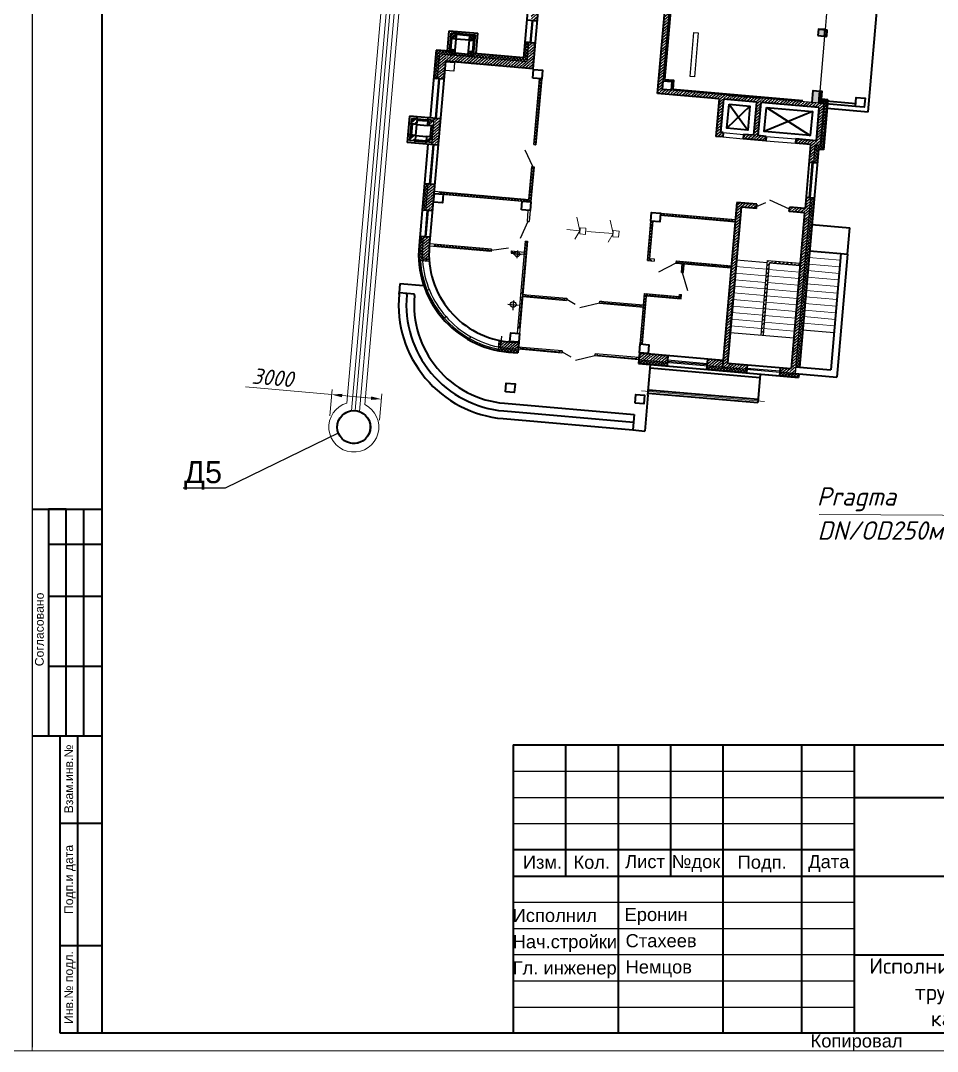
# Model space of a CAD drawing. Header units: millimetres. Extents: x 1064 to 180712, y 574 to 40185.
# Drawn here: x 56842 to 74320, y 574 to 20234 of the extents above; entities that cross this region are included whole.
import ezdxf
from ezdxf import colors
from ezdxf.entities.mleader import LeaderData, LeaderLine
from ezdxf.math import Vec2, Vec3

# ---------------------------------------------------------------- set-up
doc = ezdxf.new("R2010")
doc.units = ezdxf.units.MM
doc.linetypes.add('2-Columns and grid$0$084_(М5) Неукрепленный откос', pattern=[0])
doc.linetypes.add('CENTER', pattern=[20, 15, -1.7, 1.6, -1.7])
for name, color, linetype, lineweight in [('00-рамка', 7, 'Continuous', 40), ('01 - здание', 1, 'Continuous', 40), ('01-здание', 5, 'Continuous', 15), ('01-Контур', 1, 'Continuous', 25), ('19-дренаж', 6, 'Continuous', 40), ('РАЗМЕРЫ', 23, 'Continuous', 13), ('Размеры КР', 23, 'Continuous', 13)]:
    doc.layers.add(name, color=color, linetype=linetype, lineweight=lineweight)
doc.styles.add('2_0-Ариел', font='arial.ttf', dxfattribs={"height": 2})
doc.styles.add('2_5-Ариел', font='arial.ttf', dxfattribs={"height": 2.5})
doc.styles.add('Ариель-2_5', font='arial.ttf')
doc.styles.add('ГОСТ', font='GOST Common Italic.ttf', dxfattribs={"height": 300})
doc.styles.add('ГП-ариель', font='arial.ttf')
doc.dimstyles.new('М 50', dxfattribs={"dimscale": 0, "dimtxt": 300, "dimasz": 200, "dimexe": 100, "dimexo": 150, "dimgap": 70, "dimtad": 1, "dimdec": 0, "dimlfac": 0.5, "dimdsep": 46, "dimtxsty": 'ГОСТ', "dimcen": 100, "dimdle": 150, "dimclrd": 256, "dimclre": 256, "dimclrt": 256, "dimazin": 3, "dimtfac": 1, "dimtdec": 0, "dimtmove": 1, "dimatfit": 3, "dimfxl": 100, "dimtolj": 1, "dimlwd": -1, "dimlwe": -1, "dimarcsym": 0})
pattern_1 = [(45, (1411.03127, -1534.55234), (-0.067351921, 0.067351921), []), (135, (1411.03127, -1534.55234), (-0.067351921, -0.067351921), [])]
pattern_2 = [(45, (1452.38544, -901.835), (-0.067351921, 0.067351921), []), (135, (1452.38544, -901.835), (-0.067351921, -0.067351921), [])]
pattern_3 = [(45, (1411.03127, -1534.55234), (-0.134703842, 0.134703842), []), (45, (1411.16598, -1534.55234), (-0.134703842, 0.134703842), [0.238125, -0.047625, 0, -0.047625])]
pattern_4 = [(45, (1455.15888, -902.561955), (-0.0449012806, 0.0449012806), [])]

# ---------------------------------------------------------------- blocks, each defined once
blk = doc.blocks.new('Прокуратура_v1')
at = {"layer": '01 - здание', "lineweight": -2, "ltscale": 100}
h = blk.add_hatch(dxfattribs=at)
h.set_pattern_fill('ANSI35', color=256, scale=0.03)
h.set_pattern_definition(pattern_3)
h.paths.add_polyline_path([(-0.19, -3.49), (-0.49, -3.49), (-0.49, -3.79), (-0.19, -3.79)])
h.paths.add_polyline_path([(-0.19, -4.59), (-0.49, -4.59), (-0.49, -9.49), (-0.19, -9.49)])
h.paths.add_polyline_path([(-0.19, -9.49), (-0.49, -9.49), (-0.49, -9.84), (-0.19, -9.84)])
h.paths.add_polyline_path([(-0.19, -12.34), (-0.49, -12.34), (-0.49, -12.64), (-0.19, -12.64)])
h.paths.add_polyline_path([(-0.19, -15.14), (-0.49, -15.14), (-0.49, -15.49), (-0.19, -15.49)])
h.paths.add_polyline_path([(-0.19, -15.49), (-0.49, -15.49), (-0.49, -15.84), (-0.19, -15.84)])
h.paths.add_polyline_path([(-0.19, -18.34), (-0.49, -18.34), (-0.49, -18.64), (-0.19, -18.64)])
h.paths.add_polyline_path([(-0.19, -21.14), (-0.49, -21.14), (-0.49, -21.49), (-0.19, -21.49)])
h.paths.add_polyline_path([(-0.19, -21.49), (-0.49, -21.49), (-0.49, -21.84), (-0.19, -21.84)])
h.paths.add_polyline_path([(-0.19, -24.34), (-0.49, -24.34), (-0.49, -24.64), (-0.19, -24.64)])
h.paths.add_polyline_path([(-0.19, -27.14), (-0.49, -27.14), (-0.49, -27.49), (-0.19, -27.49)])
h.paths.add_polyline_path([(-0.19, -27.49), (-0.49, -27.49), (-0.49, -27.84), (-0.19, -27.84)])
h.paths.add_polyline_path([(-0.19, -30.34), (-0.49, -30.34), (-0.49, -30.64), (-0.19, -30.64)])
h.paths.add_polyline_path([(-0.19, -33.14), (-0.49, -33.14), (-0.49, -33.49), (-0.19, -33.49)])
h.paths.add_polyline_path([(-0.19, -33.49), (-0.49, -33.49), (-0.49, -33.84), (-0.19, -33.84)])
h.paths.add_polyline_path([(-0.19, -36.34), (-0.49, -36.34), (-0.49, -36.64), (-0.19, -36.64)])
h.paths.add_polyline_path([(-0.19, -39.14), (-0.49, -39.14), (-0.49, -39.49), (-0.19, -39.49)])
h.paths.add_polyline_path([(-0.19, -39.49), (-0.49, -39.49), (-0.49, -39.69), (-0.19, -39.69)])
h = blk.add_hatch(dxfattribs=at)
h.set_pattern_fill('ANSI37', color=256, scale=0.03)
h.set_pattern_definition(pattern_2)
h.paths.add_polyline_path([(-0.09, -12.34), (-0.19, -12.34), (-0.19, -12.64), (-0.09, -12.64)])
h.paths.add_polyline_path([(-0.09, -15.14), (-0.19, -15.14), (-0.19, -15.49), (-0.09, -15.49)])
h.paths.add_polyline_path([(-0.09, -15.49), (-0.19, -15.49), (-0.19, -15.84), (-0.09, -15.84)])
h.paths.add_polyline_path([(-0.09, -18.34), (-0.19, -18.34), (-0.19, -18.64), (-0.09, -18.64)])
h.paths.add_polyline_path([(-0.09, -21.14), (-0.19, -21.14), (-0.19, -21.49), (-0.09, -21.49)])
h.paths.add_polyline_path([(-0.09, -21.49), (-0.19, -21.49), (-0.19, -21.84), (-0.09, -21.84)])
h.paths.add_polyline_path([(-0.09, -24.34), (-0.19, -24.34), (-0.19, -24.64), (-0.09, -24.64)])
h.paths.add_polyline_path([(-0.09, -27.14), (-0.19, -27.14), (-0.19, -27.49), (-0.09, -27.49)])
h.paths.add_polyline_path([(-0.09, -27.49), (-0.19, -27.49), (-0.19, -27.84), (-0.09, -27.84)])
h.paths.add_polyline_path([(-0.09, -30.34), (-0.19, -30.34), (-0.19, -30.64), (-0.09, -30.64)])
h.paths.add_polyline_path([(-0.09, -33.14), (-0.19, -33.14), (-0.19, -33.49), (-0.09, -33.49)])
h.paths.add_polyline_path([(-0.09, -33.49), (-0.19, -33.49), (-0.19, -33.84), (-0.09, -33.84)])
h.paths.add_polyline_path([(-0.09, -36.34), (-0.19, -36.34), (-0.19, -36.64), (-0.09, -36.64)])
h.paths.add_polyline_path([(-0.09, -39.14), (-0.19, -39.14), (-0.19, -39.49), (-0.09, -39.49)])
h = blk.add_hatch(dxfattribs=at)
h.set_pattern_fill('ANSI35', color=256, scale=0.03)
h.set_pattern_definition(pattern_3)
h.paths.add_polyline_path([(-17.53, -46.09), (-17.23, -46.09), (-17.23, -44.89), (-17.53, -44.89)])
h.paths.add_polyline_path([(-17.23, -41.89), (-17.53, -41.89), (-17.53, -43.09), (-17.23, -43.09)])
h.paths.add_polyline_path([(-17.23, -39.27), (-17.01, -39.27), (-17.01, -38.97), (-17.53, -38.97), (-17.53, -40.09), (-17.23, -40.09)])
h.paths.add_polyline_path([(-17.01, -38.97), (-17.01, -39.27), (-13.23, -39.27), (-13.23, -38.09), (-13.53, -38.09), (-13.53, -38.97)])
h.paths.add_polyline_path([(-13.53, -37.09), (-13.23, -37.09), (-13.23, -35.89), (-13.53, -35.89)])
h.paths.add_polyline_path([(-13.23, -33.49), (-13.53, -33.49), (-13.53, -34.09), (-13.23, -34.09)])
h.paths.add_polyline_path([(-13.23, -32.89), (-13.53, -32.89), (-13.53, -33.49), (-13.23, -33.49)])
h = blk.add_hatch(dxfattribs=at)
h.set_pattern_fill('ANSI35', color=256, scale=0.03)
h.set_pattern_definition(pattern_3)
h.paths.add_polyline_path([(-7.11, -39.69), (-7.31, -39.69), (-7.31, -39.49), (-7.51, -39.49), (-7.51, -39.89), (-7.11, -39.89)])
h.paths.add_polyline_path([(-7.31, -33.69), (-7.31, -33.49), (-7.51, -33.49), (-7.51, -36.159), (-7.51, -39.49), (-7.31, -39.49), (-7.31, -39.29)])
h.paths.add_polyline_path([(-3.721, -39.69), (-4.71, -39.69), (-7.11, -39.69), (-7.11, -39.89), (-4.71, -39.89), (-4.71, -41.6), (-4.395, -41.6), (-4.395, -41.4), (-4.51, -41.4), (-4.51, -39.89), (-3.65, -39.89)])
h.paths.add_polyline_path([(-2.81, -39.89), (-2.519, -39.89), (-2.591, -39.69), (-3.721, -39.69), (-3.65, -39.89), (-3.01, -39.89), (-3.01, -41.4), (-3.465, -41.4), (-3.465, -41.6), (-2.435, -41.6), (-2.435, -41.4), (-2.81, -41.4)])
h.paths.add_polyline_path([(0.04, -39.69), (-0.19, -39.69), (-0.71, -39.69), (-0.71, -39.89), (-0.16, -39.89), (-0.16, -41.4), (-0.71, -41.4), (-0.71, -41.6), (-0.39, -41.6), (-0.39, -42.4), (-0.19, -42.4), (-0.19, -41.6), (0.04, -41.6)])
h.paths.add_polyline_path([(-0.71, -41.4), (-1.085, -41.4), (-1.085, -41.6), (-0.71, -41.6)])
h.paths.add_polyline_path([(-3.323, -40.948), (-2.838, -40.948), (-2.838, -40.648), (-3.323, -40.648)], flags=25)
h = blk.add_hatch(dxfattribs=at)
h.set_pattern_fill('ANSI31', color=256, scale=0.02)
h.set_pattern_definition(pattern_4)
h.paths.add_polyline_path([(-16.83, -38.22), (-16.83, -37.97), (-17.08, -37.97), (-17.08, -38.22)])
h = blk.add_hatch(dxfattribs=at)
h.set_pattern_fill('ANSI31', color=256, scale=0.02)
h.set_pattern_definition(pattern_4)
h.paths.add_polyline_path([(-17.03, -38.22), (-17.08, -38.22), (-17.08, -38.72), (-17.03, -38.72)])
h.paths.add_polyline_path([(-16.739, -37.97), (-16.83, -37.97), (-16.83, -38.02), (-16.739, -38.02)])
h.paths.add_polyline_path([(-16.23, -37.97), (-16.739, -37.97), (-16.739, -38.02), (-16.23, -38.02)])
h.paths.add_polyline_path([(-15.98, -38.22), (-16.03, -38.22), (-16.03, -38.72), (-15.98, -38.72)])
h = blk.add_hatch(dxfattribs=at)
h.set_pattern_fill('ANSI31', color=256, scale=0.02)
h.set_pattern_definition(pattern_4)
h.paths.add_polyline_path([(-15.98, -38.22), (-15.98, -37.97), (-16.23, -37.97), (-16.23, -38.22)])
h = blk.add_hatch(dxfattribs=at)
h.set_pattern_fill('ANSI37', color=256, scale=0.03)
h.set_pattern_definition(pattern_2)
h.paths.add_polyline_path([(-13.53, -38.09), (-13.7, -38.09), (-13.7, -38.8), (-15.98, -38.8), (-15.98, -38.97), (-13.53, -38.97)])
h = blk.add_hatch(dxfattribs=at)
h.set_pattern_fill('ANSI37', color=256, scale=0.03)
h.set_pattern_definition(pattern_2)
edge = h.paths.add_edge_path()
edge.add_line((-17.53, -38.97), (-17.08, -38.97))
edge.add_line((-17.08, -38.97), (-17.08, -38.8))
edge.add_line((-17.08, -38.8), (-17.667, -38.8))
edge.add_arc((-17.705, -38.801), 0.0375, -82.4102, 1.7664, ccw=False)
edge.add_line((-17.7, -38.838), (-17.7, -40.09))
edge.add_line((-17.7, -40.09), (-17.53, -40.09))
edge.add_line((-17.53, -40.09), (-17.53, -38.97))
h = blk.add_hatch(dxfattribs=at)
h.set_pattern_fill('ANSI31', color=256, scale=0.02)
h.set_pattern_definition(pattern_4)
h.paths.add_polyline_path([(-17.08, -38.97), (-16.83, -38.97), (-16.83, -38.72), (-17.08, -38.72)])
h = blk.add_hatch(dxfattribs=at)
h.set_pattern_fill('ANSI31', color=256, scale=0.02)
h.set_pattern_definition(pattern_4)
h.paths.add_polyline_path([(-16.23, -38.97), (-15.98, -38.97), (-15.98, -38.72), (-16.23, -38.72)])
h = blk.add_hatch(dxfattribs=at)
h.set_pattern_fill('ANSI37', color=256, scale=0.03)
h.set_pattern_definition([(45, (-1966.39918, -2204.94517), (-0.067351921, 0.067351921), []), (135, (-1966.39918, -2204.94517), (-0.067351921, -0.067351921), [])])
h.paths.add_polyline_path([(-16.23, -38.97), (-16.23, -38.87), (-16.83, -38.87), (-16.83, -38.97)])
h = blk.add_hatch(dxfattribs=at)
h.set_pattern_fill('ANSI37', color=256, scale=0.03)
h.set_pattern_definition(pattern_1)
h.paths.add_polyline_path([(-12.81, -39.69), (-12.91, -39.69), (-12.91, -42.69), (-12.81, -42.69)])
h.paths.add_polyline_path([(-12.81, -43.69), (-12.91, -43.69), (-12.91, -45.19), (-13.01, -45.19), (-13.01, -45.29), (-12.81, -45.29)])
h.paths.add_polyline_path([(-13.01, -45.19), (-17.01, -45.19), (-17.01, -45.29), (-16.81, -45.29), (-13.21, -45.29), (-13.01, -45.29)])
h.paths.add_polyline_path([(-14.41, -47.59), (-17.01, -47.59), (-17.01, -47.69), (-14.41, -47.69)])
h.paths.add_polyline_path([(-13.23, -47.599), (-13.51, -47.59), (-13.51, -47.69), (-13.339, -47.69, -0.362074)])
h.paths.add_polyline_path([(-12.81, -47.09), (-12.91, -47.09), (-12.91, -47.69), (-12.81, -47.69)])
h.paths.add_polyline_path([(-3.49, -45.29), (-6.91, -45.29), (-6.91, -45.39), (-3.49, -45.39)])
h.paths.add_polyline_path([(-7.21, -45.69), (-7.31, -45.69), (-7.31, -47.49), (-7.11, -47.49), (-7.11, -47.39), (-7.21, -47.39)])
h.paths.add_polyline_path([(-3.49, -47.39), (-6.01, -47.39), (-6.01, -47.49), (-3.49, -47.49)])
h = blk.add_hatch(dxfattribs=at)
h.set_pattern_fill('ANSI35', color=256, scale=0.03)
h.set_pattern_definition(pattern_3)
h.paths.add_polyline_path([(-2.591, -39.69), (-2.519, -39.89), (-0.71, -39.89), (-0.71, -39.69)])
h = blk.add_hatch(dxfattribs=at)
h.set_pattern_fill('ANSI37', color=256, scale=0.03)
h.set_pattern_definition(pattern_2)
h.paths.add_polyline_path([(0.21, -39.5), (-0.19, -39.5), (-0.19, -39.57), (0.21, -39.57)])
h.paths.add_polyline_path([(0.21, -39.57), (-0.19, -39.57), (-0.19, -39.69), (0.21, -39.69)])
h.paths.add_polyline_path([(0.21, -39.69), (0.04, -39.69), (0.04, -41.6), (-0.19, -41.6), (-0.19, -42.4), (-0.02, -42.4), (-0.02, -41.79), (0.21, -41.79), (0.21, -39.919, -0.38016), (0.177, -39.882, -0.38016), (0.21, -39.845)])
h.paths.add_polyline_path([(-0.02, -44), (-0.19, -44), (-0.19, -45.49), (-0.02, -45.49)])
h.paths.add_polyline_path([(-0.02, -45.49), (-0.19, -45.49), (-0.19, -51.49), (-0.02, -51.49)])
h.paths.add_polyline_path([(-0.02, -51.49), (-0.19, -51.49), (-0.19, -51.71), (-0.02, -51.71)])
h = blk.add_hatch(dxfattribs=at)
h.set_pattern_fill('ANSI32', color=256, scale=0.02)
h.set_pattern_definition([(45, (1455.09888, -902.56195), (-0.134703842, 0.134703842), []), (45, (1455.18868, -902.56195), (-0.134703842, 0.134703842), [])])
h.paths.add_polyline_path([(-18.29, -42.24), (-18.29, -41.99), (-18.54, -41.99), (-18.54, -42.24)])
h.paths.add_polyline_path([(-17.79, -41.99), (-17.79, -42.24), (-17.53, -42.24), (-17.53, -41.99)])
h.paths.add_polyline_path([(-17.79, -42.74), (-17.79, -42.99), (-17.53, -42.99), (-17.53, -42.74)])
h = blk.add_hatch(dxfattribs=at)
h.set_pattern_fill('ANSI31', color=256, scale=0.02)
h.set_pattern_definition([(45, (1455.09888, -902.561955), (-0.0449012806, 0.0449012806), [])])
h.paths.add_polyline_path([(-17.79, -41.99), (-18.091, -41.99), (-18.091, -42.04), (-17.79, -42.04)])
h.paths.add_polyline_path([(-18.091, -41.99), (-18.29, -41.99), (-18.29, -42.04), (-18.091, -42.04)])
h.paths.add_polyline_path([(-17.79, -42.94), (-18.29, -42.94), (-18.29, -42.99), (-17.79, -42.99)])
h = blk.add_hatch(dxfattribs=at)
h.set_pattern_fill('ANSI31', color=256, scale=0.02)
h.set_pattern_definition([(45, (1455.31888, -902.561955), (-0.0449012806, 0.0449012806), [])])
h.paths.add_polyline_path([(-18.54, -42.74), (-18.49, -42.74), (-18.49, -42.24), (-18.54, -42.24)])
h = blk.add_hatch(dxfattribs=at)
h.set_pattern_fill('ANSI37', color=256, scale=0.03)
h.set_pattern_definition(pattern_2)
h.paths.add_polyline_path([(-17.53, -42.24), (-17.63, -42.24), (-17.63, -42.74), (-17.53, -42.74)])
h = blk.add_hatch(dxfattribs=at)
h.set_pattern_fill('ANSI32', color=256, scale=0.02)
h.set_pattern_definition([(45, (1455.31888, -902.56195), (-0.134703842, 0.134703842), []), (45, (1455.40868, -902.56195), (-0.134703842, 0.134703842), [])])
h.paths.add_polyline_path([(-18.401, -42.74), (-18.54, -42.74), (-18.54, -42.99), (-18.401, -42.99)])
h.paths.add_polyline_path([(-18.29, -42.74), (-18.401, -42.74), (-18.401, -42.99), (-18.29, -42.99)])
h = blk.add_hatch(dxfattribs=at)
h.set_pattern_fill('ANSI35', color=256, scale=0.03)
h.set_pattern_definition(pattern_3)
h.paths.add_polyline_path([(-2.59, -44.51), (-3.49, -44.51), (-3.49, -45.49), (-3.29, -45.49), (-3.29, -44.71), (-2.59, -44.71)])
h.paths.add_polyline_path([(-0.71, -44.51), (-1.09, -44.51), (-1.09, -44.71), (-0.71, -44.71)])
h.paths.add_polyline_path([(-0.19, -44), (-0.39, -44), (-0.39, -44.51), (-0.71, -44.51), (-0.71, -44.71), (-0.39, -44.71), (-0.39, -45.49), (-0.19, -45.49)])
h.paths.add_polyline_path([(-0.19, -45.49), (-0.39, -45.49), (-0.39, -51.49), (-0.19, -51.49)])
h.paths.add_polyline_path([(-3.29, -45.49), (-3.49, -45.49), (-3.49, -51.49), (-3.29, -51.49), (-3.29, -49.09)])
h.paths.add_polyline_path([(-2.39, -51.81), (-3.29, -51.81), (-3.29, -51.49), (-3.49, -51.49), (-3.49, -52.01), (-3.29, -52.01), (-2.39, -52.01)])
h.paths.add_polyline_path([(-0.71, -51.81), (-0.89, -51.81), (-0.89, -52.01), (-0.71, -52.01)])
h.paths.add_polyline_path([(-0.19, -51.49), (-0.39, -51.49), (-0.39, -51.81), (-0.71, -51.81), (-0.71, -52.01), (-0.19, -52.01)])
h = blk.add_hatch(dxfattribs=at)
h.set_pattern_fill('ANSI37', color=256, scale=0.03)
h.set_pattern_definition(pattern_2)
h.paths.add_polyline_path([(-17.53, -44.89), (-17.7, -44.89), (-17.7, -46.09), (-17.53, -46.09)])
h = blk.add_hatch(dxfattribs=at)
h.set_pattern_fill('ANSI35', color=256, scale=0.04)
h.set_pattern_definition([(45, (1411.03127, -1534.55234), (-0.179605122, 0.179605122), []), (45, (1411.21088, -1534.55234), (-0.179605122, 0.179605122), [0.3175, -0.0635, 0, -0.0635])])
h.paths.add_polyline_path([(-1.79, -47.11), (-0.71, -47.11), (-0.71, -47.01), (-1.89, -47.01), (-1.89, -48.953), (-1.79, -48.91)])
h.paths.add_polyline_path([(-0.39, -47.01), (-0.71, -47.01), (-0.71, -47.11), (-0.39, -47.11)])
h.paths.add_polyline_path([(-1.79, -48.91), (-1.89, -48.953), (-1.89, -50.41), (-1.79, -50.41)])
h = blk.add_hatch(dxfattribs=at)
h.set_pattern_fill('ANSI37', color=256, scale=0.03)
h.set_pattern_definition(pattern_2)
h.paths.add_polyline_path([(-17.53, -47.29), (-17.7, -47.29), (-17.7, -47.71, 0.032542), (-17.662, -48.29), (-17.51, -48.29), (-17.51, -48.124, -0.024309), (-17.53, -47.707)])
h = blk.add_hatch(dxfattribs=at)
h.set_pattern_fill('ANSI35', color=256, scale=0.03)
h.set_pattern_definition(pattern_3)
h.paths.add_polyline_path([(-17.23, -47.71), (-17.23, -47.71), (-17.23, -47.29), (-17.53, -47.29), (-17.53, -47.713, 0.033655), (-17.491, -48.29), (-17.21, -48.29), (-17.21, -48.109, -0.025016)])
h = blk.add_hatch(dxfattribs=at)
h.set_pattern_fill('ANSI37', color=256, scale=0.03)
h.set_pattern_definition(pattern_1)
h.paths.add_polyline_path([(-5.73, -47.89), (-5.63, -47.89), (-5.63, -47.49), (-5.73, -47.49)])
h.paths.add_polyline_path([(-7.11, -48.99), (-7.11, -49.09), (-5.63, -49.09), (-5.63, -48.89), (-5.73, -48.89), (-5.73, -48.99)])
h.paths.add_polyline_path([(-7.21, -49.09), (-7.11, -49.09), (-7.11, -48.99), (-7.31, -48.99), (-7.31, -51.29), (-7.21, -51.29)])
h = blk.add_hatch(dxfattribs=at)
h.set_pattern_fill('ANSI37', color=256, scale=0.03)
h.set_pattern_definition(pattern_2)
h.paths.add_polyline_path([(-17.51, -48.29), (-17.662, -48.29, 0.005649), (-17.648, -48.39), (-17.51, -48.39)])
h.paths.add_polyline_path([(-17.21, -48.29), (-17.51, -48.29), (-17.51, -48.39), (-17.21, -48.39)])
h = blk.add_hatch(dxfattribs=at)
h.set_pattern_fill('ANSI37', color=256, scale=0.03)
h.set_pattern_definition(pattern_2)
edge = h.paths.add_edge_path()
edge.add_arc((-13.23, -47.71), 4, 263.1263, 264.5526, ccw=False)
edge.add_line((-13.709, -51.681), (-13.709, -52.154))
edge.add_arc((-13.23, -47.71), 4.47, 263.852, 269.9579)
edge.add_line((-13.233, -52.18), (-13.01, -52.18))
edge.add_line((-13.01, -52.18), (-13.01, -52.01))
edge.add_line((-13.01, -52.01), (-13.21, -52.01))
edge.add_line((-13.21, -52.01), (-13.21, -52.006))
edge.add_line((-13.21, -52.006), (-13.61, -52.006))
edge.add_line((-13.61, -52.006), (-13.61, -51.692))
h.paths.add_polyline_path([(-12.81, -52.01), (-13.01, -52.01), (-13.01, -52.18), (-12.81, -52.18)])
h = blk.add_hatch(dxfattribs=at)
h.set_pattern_fill('ANSI35', color=256, scale=0.7)
h.set_pattern_definition([(45, (-5.48447, -0.0529), (-0.1237437, 0.1237437), []), (45, (-5.36073, -0.0529), (-0.1237437, 0.1237437), [0.21875, -0.04375, 0, -0.04375])])
h.paths.add_polyline_path([(-12.81, -51.71), (-13.21, -51.71), (-13.61, -51.692), (-13.61, -51.993), (-13.21, -52.01), (-12.81, -52.01)])
h = blk.add_hatch(dxfattribs=at)
h.set_pattern_fill('ANSI35', color=256, scale=0.03)
h.set_pattern_definition(pattern_3)
h.paths.add_polyline_path([(-4.21, -51.71), (-4.21, -52.01), (-3.49, -52.01), (-3.49, -51.71)])
h.paths.add_polyline_path([(-6.01, -52.01), (-6.01, -51.71), (-7.11, -51.71), (-7.11, -52.01)])
h.paths.add_polyline_path([(-7.31, -52.01), (-7.11, -52.01), (-7.11, -51.71), (-7.31, -51.71)])
h = blk.add_hatch(dxfattribs=at)
h.set_pattern_fill('ANSI37', color=256, scale=0.03)
h.set_pattern_definition(pattern_2)
h.paths.add_polyline_path([(-0.02, -52.01), (-0.19, -52.01), (-0.71, -52.01), (-0.71, -52.18), (-0.02, -52.18)])
h.paths.add_polyline_path([(-0.71, -52.01), (-0.89, -52.01), (-0.89, -52.18), (-0.71, -52.18)])
h.paths.add_polyline_path([(-2.39, -52.01), (-3.29, -52.01), (-4.21, -52.01), (-4.21, -52.18), (-2.39, -52.18)])
h.paths.add_polyline_path([(-6.01, -52.01), (-7.11, -52.01), (-7.11, -52.18), (-6.01, -52.18)])
h.paths.add_polyline_path([(-7.11, -52.01), (-7.31, -52.01), (-7.31, -52.18), (-7.11, -52.18)])
at = {"layer": '01 - здание', "ltscale": 100}
for p, q in [((2.08, -39.89), (2.08, -9.09)), ((-7.247, -9.69), (-7.247, -39.227)), ((-13.23, -39.27), (-13.23, -21.09)), ((-13.7, -38.8), (-13.7, -26.89)), ((-7.51, -39.89), (-7.51, -33.49)), ((-0.49, -36.34), (-0.09, -36.34)), ((-0.09, -36.64), (-0.09, -36.34)), ((-0.49, -36.64), (-0.09, -36.64)), ((-0.49, -36.64), (-0.09, -36.64)), ((-13.23, -37.09), (-13.7, -37.09)), ((-17.18, -38.8), (-17.18, -37.87)), ((-17.18, -37.87), (-15.88, -37.87)), ((-15.88, -38.8), (-15.88, -37.87)), ((-17.08, -38.22), (-17.08, -37.97)), ((-16.83, -37.97), (-17.08, -37.97)), ((-16.83, -38.22), (-17.08, -38.22)), ((-17.08, -38.72), (-17.08, -38.22)), ((-17.03, -38.72), (-17.03, -38.22)), ((-16.83, -38.22), (-16.83, -37.97)), ((-16.23, -37.97), (-16.83, -37.97)), ((-16.23, -38.02), (-16.83, -38.02)), ((-16.83, -38.72), (-16.83, -38.22)), ((-16.23, -38.22), (-16.83, -38.22)), ((-15.98, -37.97), (-16.23, -37.97)), ((-16.23, -38.22), (-16.23, -37.97)), ((-16.23, -38.72), (-16.23, -38.22)), ((-16.23, -38.22), (-15.98, -38.22)), ((-16.03, -38.72), (-16.03, -38.22)), ((-15.98, -38.22), (-15.98, -37.97)), ((-15.98, -38.72), (-15.98, -38.22)), ((-13.23, -38.09), (-13.7, -38.09)), ((-17.7, -38.8), (-17.7, -41.89)), ((-17.08, -38.8), (-17.7, -38.8)), ((-16.83, -38.72), (-17.08, -38.72)), ((-17.08, -38.72), (-17.08, -38.97)), ((-16.83, -38.97), (-16.83, -38.72)), ((-16.23, -38.72), (-15.98, -38.72)), ((-16.23, -38.97), (-16.23, -38.72)), ((-15.98, -38.97), (-15.98, -38.72)), ((-13.7, -38.8), (-15.98, -38.8)), ((-13.23, -39.27), (-17.23, -39.27)), ((-17.23, -39.27), (-17.23, -47.71)), ((-16.23, -38.87), (-16.83, -38.87)), ((-7.247, -39.227), (-6.847, -39.227)), ((-6.847, -39.227), (-6.847, -39.627)), ((-6.847, -39.627), (-0.91, -39.627)), ((0.21, -39.5), (-0.19, -39.5)), ((1.49, -39.57), (-0.19, -39.57)), ((1.49, -39.69), (-0.19, -39.69)), ((0.21, -39.5), (0.21, -41.79)), ((-17.23, -40.09), (-17.7, -40.09)), ((-17.23, -40.09), (-17.7, -40.09)), ((-4.71, -39.89), (-7.51, -39.89)), ((-4.71, -39.89), (-4.71, -41.6)), ((-3.01, -39.89), (-4.51, -39.89)), ((-3.01, -39.89), (-4.51, -39.89)), ((-4.51, -39.89), (-4.51, -41.4)), ((-3.01, -39.89), (-3.01, -41.4)), ((-0.16, -39.89), (-2.81, -39.89)), ((-2.81, -39.89), (-2.81, -41.4)), ((-0.16, -39.89), (-0.16, -41.4)), ((0.21, -39.89), (2.08, -39.89)), ((-4.395, -41.6), (-4.71, -41.6)), ((-4.395, -41.4), (-4.51, -41.4)), ((-4.395, -41.4), (-4.395, -41.6)), ((-3.01, -41.4), (-3.465, -41.4)), ((-3.465, -41.4), (-3.465, -41.6)), ((-2.435, -41.6), (-3.465, -41.6)), ((-2.435, -41.4), (-2.81, -41.4)), ((-2.435, -41.4), (-2.435, -41.6)), ((-0.16, -41.4), (-1.085, -41.4)), ((-1.085, -41.4), (-1.085, -41.6)), ((-0.39, -41.6), (-1.085, -41.6)), ((-0.39, -41.6), (-0.39, -44.51)), ((-17.23, -41.89), (-18.64, -41.89)), ((-18.64, -41.89), (-18.64, -43.09)), ((-18.29, -41.99), (-18.54, -41.99)), ((-18.54, -41.99), (-18.54, -42.24)), ((-18.29, -41.99), (-18.29, -41.89)), ((-18.29, -41.99), (-18.29, -42.24)), ((-18.29, -41.99), (-17.79, -41.99)), ((-18.29, -42.04), (-17.79, -42.04)), ((-17.79, -41.99), (-17.79, -41.89)), ((-17.53, -41.99), (-17.79, -41.99)), ((-17.79, -41.99), (-17.79, -42.24)), ((-0.02, -41.79), (-0.02, -51.71)), ((0.21, -41.79), (-0.02, -41.79)), ((0.21, -41.79), (-0.02, -41.79)), ((-18.54, -42.24), (-18.64, -42.24)), ((-18.29, -42.24), (-18.54, -42.24)), ((-18.54, -42.24), (-18.54, -42.74)), ((-18.49, -42.24), (-18.49, -42.74)), ((-18.29, -42.24), (-18.29, -42.74)), ((-18.29, -42.24), (-17.79, -42.24)), ((-17.53, -42.24), (-17.79, -42.24)), ((-17.63, -42.24), (-17.63, -42.74)), ((-0.39, -42.4), (-0.02, -42.4)), ((-18.54, -42.74), (-18.64, -42.74)), ((-18.54, -42.74), (-18.54, -42.99)), ((-18.29, -42.74), (-18.54, -42.74)), ((-18.29, -42.99), (-18.54, -42.99)), ((-18.29, -42.74), (-18.29, -42.99)), ((-18.29, -42.74), (-17.79, -42.74)), ((-18.29, -42.94), (-17.79, -42.94)), ((-18.29, -42.99), (-17.79, -42.99)), ((-18.29, -43.09), (-18.29, -42.99)), ((-17.53, -42.74), (-17.79, -42.74)), ((-17.79, -42.74), (-17.79, -42.99)), ((-17.53, -42.99), (-17.79, -42.99)), ((-17.79, -43.09), (-17.79, -42.99)), ((-17.23, -43.09), (-18.64, -43.09)), ((-17.7, -43.09), (-17.7, -47.71)), ((-0.39, -44), (-0.02, -44)), ((-0.39, -44), (-0.02, -44)), ((-17.23, -44.89), (-17.7, -44.89)), ((-17.23, -44.89), (-17.7, -44.89)), ((-3.49, -44.51), (-3.49, -52.01)), ((-2.59, -44.51), (-3.49, -44.51)), ((-3.29, -44.71), (-3.29, -51.49)), ((-2.59, -44.71), (-3.29, -44.71)), ((-2.59, -44.71), (-2.59, -44.51)), ((-0.39, -44.51), (-1.09, -44.51)), ((-1.09, -44.71), (-1.09, -44.51)), ((-0.39, -44.71), (-1.09, -44.71)), ((-0.39, -44.71), (-0.39, -51.81)), ((-0.02, -45.21), (1.706, -45.21)), ((1.71, -46.41), (1.71, -45.21)), ((-17.23, -46.09), (-17.7, -46.09)), ((-0.02, -46.41), (1.41, -46.41)), ((1.41, -46.409), (1.71, -46.409)), ((1.41, -46.41), (1.41, -51.71)), ((1.71, -46.409), (1.71, -52.01)), ((-17.23, -47.29), (-17.7, -47.29)), ((-17.23, -47.29), (-17.7, -47.29)), ((-3.29, -49.09), (-3.29, -51.81)), ((-18.41, -49.52), (-18.41, -49.92)), ((-17.339, -49.52), (-18.41, -49.52)), ((-17.71, -49.92), (-18.41, -49.92)), ((-18.41, -49.99), (-18.41, -49.92)), ((-18.06, -49.99), (-18.06, -49.92)), ((-17.71, -49.99), (-17.71, -49.92)), ((-13.21, -51.69), (-13.09, -51.69)), ((-13.21, -51.71), (-12.81, -51.71)), ((-12.81, -51.69), (-12.81, -52.18)), ((-7.31, -51.69), (-7.31, -52.18)), ((-3.49, -51.71), (-7.31, -51.71)), ((-6.01, -51.71), (-6.01, -52.18)), ((-4.21, -51.71), (-4.21, -52.18)), ((-3.29, -51.81), (-0.39, -51.81)), ((-2.39, -51.81), (-2.39, -52.18)), ((-0.89, -51.81), (-0.89, -52.18)), ((-0.19, -51.71), (1.41, -51.71)), ((-13.233, -52.18), (-12.81, -52.18)), ((-7.31, -52.18), (-3.27, -52.18)), ((-6.76, -53.57), (-6.76, -52.18)), ((-6.76, -52.18), (-0.51, -52.18)), ((-6.76, -52.33), (-1.76, -52.33)), ((-3.1, -52.18), (-0.02, -52.18)), ((-1.76, -52.18), (-1.76, -53.48)), ((-0.19, -52.01), (1.71, -52.01)), ((-0.02, -52.01), (-0.02, -52.18)), ((-6.76, -53.33), (-1.76, -53.33)), ((-6.76, -53.48), (-1.76, -53.48)), ((-6.76, -53.57), (-6.76, -55.21)), ((-13.21, -54.51), (-7.31, -54.51)), ((-7.31, -54.51), (-7.31, -55.21)), ((-13.21, -54.86), (-7.31, -54.86)), ((-13.21, -55.21), (-7.31, -55.21)), ((-7.31, -55.21), (-6.76, -55.21))]:
    blk.add_line(p, q, dxfattribs=at)
at = {"layer": '01 - здание', "lineweight": -2, "ltscale": 100}
for p, q in [((-7.31, -39.69), (-7.31, -33.69)), ((-0.19, -33.84), (-0.19, -36.34)), ((-0.19, -33.84), (-0.19, -36.34)), ((-0.49, -36.64), (-0.49, -36.34)), ((-0.19, -36.64), (-0.19, -36.34)), ((-0.19, -36.64), (-0.19, -39.14)), ((-13.474, -38.09), (-13.474, -37.09)), ((-13.422, -38.09), (-13.422, -37.09)), ((-6.11, -36.99), (-5.91, -36.99)), ((-13.53, -38.97), (-13.53, -38.09)), ((-13.53, -38.97), (-17.53, -38.97)), ((-17.53, -38.97), (-17.53, -40.09)), ((-12.91, -42.69), (-12.91, -39.69)), ((-12.81, -39.69), (-12.81, -42.69)), ((-0.19, -39.69), (-7.31, -39.69)), ((0.04, -39.69), (-4.71, -39.69)), ((-4.38, -39.69), (-2.786, -39.69)), ((-3.38, -39.69), (-4.38, -39.69)), ((-4.38, -39.69), (-2.786, -39.69)), ((0.04, -39.69), (0.04, -41.6)), ((-17.478, -40.09), (-17.478, -41.89)), ((-17.426, -40.09), (-17.426, -41.89)), ((-12.81, -42.69), (-12.81, -40.07)), ((-0.39, -39.89), (-2.81, -39.89)), ((-4.395, -41.4), (-3.465, -41.4)), ((-4.395, -41.6), (-3.465, -41.6)), ((-2.435, -41.4), (-1.085, -41.4)), ((-2.435, -41.6), (-1.085, -41.6)), ((0.04, -41.6), (-0.19, -41.6)), ((-0.19, -41.6), (-0.19, -42.4)), ((0.04, -41.6), (-0.19, -41.6)), ((-0.19, -41.6), (-0.19, -42.4)), ((-17.53, -41.89), (-17.53, -43.09)), ((-0.02, -42.4), (-0.02, -41.79)), ((-0.02, -42.4), (-0.02, -41.79)), ((-0.39, -42.4), (-0.02, -42.4)), ((-0.26, -42.4), (-0.26, -44)), ((-0.26, -42.4), (-0.26, -44)), ((-0.207, -42.4), (-0.207, -44)), ((-0.207, -42.4), (-0.207, -44)), ((-12.87, -43.69), (-13.272, -42.979)), ((-12.91, -42.69), (-12.81, -42.69)), ((-17.478, -43.09), (-17.478, -44.89)), ((-17.426, -43.09), (-17.426, -44.89)), ((-12.91, -45.19), (-12.91, -43.69)), ((-12.91, -43.69), (-12.81, -43.69)), ((-12.81, -45.29), (-12.81, -43.69)), ((-12.81, -43.69), (-12.81, -45.29)), ((-0.19, -44), (-0.19, -52.01)), ((-2.59, -44.61), (-2.183, -44.4)), ((-1.09, -44.61), (-2.017, -44.267)), ((-17.53, -46.09), (-17.53, -44.89)), ((-17.23, -45.19), (-12.91, -45.19)), ((-17.23, -45.29), (-13.21, -45.29)), ((-6.91, -45.29), (-3.49, -45.29)), ((-6.91, -45.39), (-3.49, -45.39)), ((-12.91, -45.69), (-12.91, -46.19)), ((-12.81, -45.69), (-12.81, -46.19)), ((-7.31, -47.49), (-7.31, -45.69)), ((-7.21, -47.39), (-7.21, -45.69)), ((-17.478, -46.09), (-17.478, -47.29)), ((-17.426, -46.09), (-17.426, -47.29)), ((-12.87, -46.19), (-13.158, -46.985)), ((-12.91, -46.19), (-12.81, -46.19)), ((-12.91, -47.09), (-12.91, -51.29)), ((-12.91, -47.09), (-12.81, -47.09)), ((-12.81, -47.09), (-12.81, -51.29)), ((-3.29, -47.11), (-1.89, -47.11)), ((-1.89, -47.01), (-1.89, -50.41)), ((-1.89, -47.01), (-0.39, -47.01)), ((-1.79, -47.11), (-1.79, -50.41)), ((-1.79, -47.11), (-0.39, -47.11)), ((-0.39, -47.11), (-1.79, -47.11)), ((-17.53, -47.713), (-17.53, -47.29)), ((-14.41, -47.59), (-17.23, -47.59)), ((-14.41, -47.69), (-17.23, -47.69)), ((-14.41, -47.64), (-13.65, -47.454)), ((-14.41, -47.59), (-14.41, -47.69)), ((-13.51, -47.59), (-13.51, -47.69)), ((-13.51, -47.59), (-12.91, -47.59)), ((-13.51, -47.69), (-12.91, -47.69)), ((-13.41, -47.71), (-13.05, -47.71)), ((-13.23, -47.55), (-13.23, -47.896)), ((-12.91, -47.69), (-12.81, -47.69)), ((-7.31, -47.49), (-7.01, -47.49)), ((-7.21, -47.39), (-7.01, -47.39)), ((-7.21, -47.39), (-7.01, -47.39)), ((-7.01, -47.39), (-7.01, -47.49)), ((-6.01, -47.49), (-6.772, -47.964)), ((-6.01, -47.39), (-3.49, -47.39)), ((-6.01, -47.39), (-3.49, -47.39)), ((-6.01, -47.39), (-6.01, -47.49)), ((-6.01, -47.49), (-3.49, -47.49)), ((-5.73, -47.89), (-5.73, -47.49)), ((-5.63, -47.89), (-5.63, -47.49)), ((-12.91, -47.76), (-12.81, -47.76)), ((-12.85, -47.76), (-12.85, -49.484)), ((-5.73, -47.89), (-5.63, -47.89)), ((-5.69, -47.89), (-5.383, -48.679)), ((-17.172, -48.39), (-17.648, -48.39)), ((-17.188, -48.29), (-17.491, -48.29)), ((-7.31, -51.69), (-7.31, -48.99)), ((-7.31, -48.99), (-5.73, -48.99)), ((-7.31, -51.29), (-7.31, -49.06)), ((-7.21, -51.29), (-7.21, -49.09)), ((-7.21, -49.09), (-5.63, -49.09)), ((-5.73, -48.99), (-5.73, -48.89)), ((-5.73, -48.89), (-5.63, -48.89)), ((-5.63, -49.09), (-5.63, -48.89)), ((-12.91, -49.484), (-12.81, -49.484)), ((-12.81, -49.51), (-10.81, -49.51)), ((-12.81, -49.61), (-10.81, -49.61)), ((-12.71, -49.56), (-10.91, -49.56)), ((-10.91, -49.51), (-10.91, -49.61)), ((-10.81, -49.51), (-10.81, -49.61)), ((-10.81, -49.56), (-10.403, -49.742)), ((-9.31, -49.61), (-10.174, -49.893)), ((-9.31, -49.51), (-7.31, -49.51)), ((-9.31, -49.51), (-9.31, -49.61)), ((-9.31, -49.61), (-7.31, -49.61)), ((-9.21, -49.56), (-7.41, -49.56)), ((-17.06, -49.665), (-17.149, -49.711)), ((-13.45, -50.01), (-12.97, -50.01)), ((-13.296, -50.01), (-13.127, -50.01)), ((-13.21, -49.824), (-13.21, -50.259)), ((-12.91, -49.634), (-12.81, -49.634)), ((-12.85, -49.634), (-12.85, -51.04)), ((-0.02, -50.01), (1.41, -50.01)), ((-3.29, -50.41), (-0.39, -50.41)), ((-16.198, -50.821), (-16.269, -50.892)), ((-16.198, -50.821), (-16.266, -50.895)), ((-13.61, -51.49), (-13.61, -51.993)), ((-12.91, -51.04), (-12.81, -51.04)), ((-15.004, -51.627), (-15.045, -51.718)), ((-13.709, -51.681), (-13.709, -52.154)), ((-10.81, -51.91), (-12.81, -51.91)), ((-12.71, -51.96), (-10.91, -51.96)), ((-10.81, -51.91), (-10.81, -52.01)), ((-10.81, -51.96), (-10.403, -52.142)), ((-9.31, -51.91), (-9.31, -52.01)), ((-7.31, -51.91), (-9.31, -51.91)), ((-9.21, -51.96), (-7.41, -51.96)), ((-6.01, -51.906), (-4.21, -51.906)), ((-6.01, -51.958), (-4.21, -51.958)), ((-2.39, -51.96), (-0.89, -51.96)), ((-13.21, -52.01), (-12.81, -52.01)), ((-10.81, -52.01), (-12.81, -52.01)), ((-9.31, -52.01), (-10.174, -52.293)), ((-7.31, -52.01), (-9.31, -52.01)), ((-7.31, -52.01), (-3.29, -52.01)), ((-3.29, -52.01), (-0.19, -52.01)), ((-2.39, -52.01), (-0.89, -52.01))]:
    blk.add_line(p, q, dxfattribs=at)
at = {"layer": '01 - здание', "linetype": 'CENTER', "ltscale": 50}
for p, q in [((-4.238, -40.092), (-3.288, -41.192)), ((-3.288, -40.092), (-4.238, -41.192)), ((-2.538, -40.092), (-0.438, -41.192)), ((-0.438, -40.092), (-2.538, -41.192))]:
    blk.add_line(p, q, dxfattribs=at)
at = {"layer": '01 - здание', "linetype": 'Continuous', "lineweight": 15, "ltscale": 100}
for p, q in [((-10.48, -46.407), (-10.671, -45.802)), ((-8.972, -46.407), (-9.163, -45.802)), ((-10.48, -46.407), (-11.08, -46.407)), ((-10.48, -46.407), (-10.671, -46.812)), ((-9.572, -46.407), (-10.172, -46.407)), ((-8.972, -46.407), (-9.572, -46.407)), ((-8.972, -46.407), (-9.163, -46.812))]:
    blk.add_line(p, q, dxfattribs=at)
at = {"layer": '01 - здание', "lineweight": 15, "ltscale": 100}
for p, q in [((-0.02, -46.71), (1.41, -46.71)), ((-0.02, -47.01), (1.41, -47.01)), ((-1.89, -47.41), (-3.29, -47.41)), ((-1.89, -47.71), (-3.29, -47.71)), ((-0.39, -47.41), (-1.79, -47.41)), ((-0.39, -47.71), (-1.79, -47.71)), ((-0.02, -47.31), (1.41, -47.31)), ((-0.02, -47.61), (1.41, -47.61)), ((-1.89, -48.01), (-3.29, -48.01)), ((-0.39, -48.01), (-1.79, -48.01)), ((-0.02, -47.91), (1.41, -47.91)), ((-0.02, -48.21), (1.41, -48.21)), ((-1.89, -48.31), (-3.29, -48.31)), ((-1.89, -48.61), (-3.29, -48.61)), ((-0.39, -48.31), (-1.79, -48.31)), ((-0.39, -48.61), (-1.79, -48.61)), ((-0.02, -48.51), (1.41, -48.51)), ((-1.89, -48.91), (-3.29, -48.91)), ((-0.39, -48.91), (-1.79, -48.91)), ((-0.02, -48.81), (1.41, -48.81)), ((-0.02, -49.11), (1.41, -49.11)), ((-1.89, -49.21), (-3.29, -49.21)), ((-1.89, -49.51), (-3.29, -49.51)), ((-0.39, -49.21), (-1.79, -49.21)), ((-0.39, -49.51), (-1.79, -49.51)), ((-0.02, -49.41), (1.41, -49.41)), ((-1.89, -49.81), (-3.29, -49.81)), ((-0.39, -49.81), (-1.79, -49.81)), ((-0.02, -49.71), (1.41, -49.71)), ((-1.89, -50.11), (-3.29, -50.11)), ((-0.39, -50.11), (-1.79, -50.11)), ((-7.06, -53.405), (-1.46, -53.405))]:
    blk.add_line(p, q, dxfattribs=at)
at = {"layer": '01 - здание', "ltscale": 100}
for points in [[(-0.49, -36.64), (-0.19, -36.64), (-0.19, -36.34), (-0.49, -36.34)], [(-0.09, -39.5), (-0.19, -39.5), (-0.19, -39.14), (-0.09, -39.14)]]:
    blk.add_lwpolyline(points, close=True, dxfattribs=at)
at = {"layer": '01 - здание', "lineweight": -2, "ltscale": 100}
for points in [[(-5.91, -36.99), (-5.91, -38.99), (-6.11, -38.99), (-6.11, -36.99)], [(-17.21, -39.69), (-17.21, -39.29), (-16.81, -39.29), (-16.81, -39.69), (-17.21, -39.69)]]:
    blk.add_lwpolyline(points, dxfattribs=at)
at = {"layer": '01 - здание', "ltscale": 100}
for points in [[(-13.21, -39.69), (-13.21, -39.29), (-12.81, -39.29), (-12.81, -39.69), (-13.21, -39.69)], [(-7.31, -39.69), (-7.31, -39.29), (-6.91, -39.29), (-6.91, -39.69), (-7.31, -39.69)], [(-7.247, -39.227), (-6.847, -39.227), (-6.847, -39.627)], [(-0.49, -39.69), (-0.49, -39.14), (-0.19, -39.14), (-0.19, -39.69)], [(1.49, -39.69), (1.49, -39.29), (1.89, -39.29), (1.89, -39.69), (1.49, -39.69)], [(-17.21, -45.69), (-17.21, -45.29), (-16.81, -45.29), (-16.81, -45.69), (-17.21, -45.69)], [(-13.21, -45.69), (-13.21, -45.29), (-12.81, -45.29), (-12.81, -45.69), (-13.21, -45.69)], [(-7.31, -45.69), (-7.31, -45.29), (-6.91, -45.29), (-6.91, -45.69), (-7.31, -45.69)], [(-13.21, -51.69), (-13.21, -51.29), (-12.81, -51.29), (-12.81, -51.69), (-13.21, -51.69)], [(-7.31, -51.69), (-7.31, -51.29), (-6.91, -51.29), (-6.91, -51.69), (-7.31, -51.69)], [(-13.21, -53.99), (-13.21, -53.59), (-12.81, -53.59), (-12.81, -53.99), (-13.21, -53.99)], [(-7.31, -53.99), (-7.31, -53.59), (-6.91, -53.59), (-6.91, -53.99), (-7.31, -53.99)]]:
    blk.add_lwpolyline(points, dxfattribs=at)
at = {"layer": '01 - здание', "linetype": 'Continuous', "ltscale": 50}
for points in [[(-4.238, -40.092), (-3.288, -40.092), (-3.288, -41.192), (-4.238, -41.192), (-4.238, -40.092)], [(-2.538, -40.092), (-0.438, -40.092), (-0.438, -41.192), (-2.538, -41.192), (-2.538, -40.092)]]:
    blk.add_lwpolyline(points, dxfattribs=at)
at = {"layer": '01 - здание', "linetype": 'Continuous', "lineweight": 15, "ltscale": 100}
for points in [[(-10.48, -46.547), (-10.48, -46.267), (-10.22, -46.267), (-10.22, -46.547)], [(-8.972, -46.547), (-8.972, -46.267), (-8.712, -46.267), (-8.712, -46.547)]]:
    blk.add_lwpolyline(points, close=True, dxfattribs=at)
at = {"layer": '01 - здание', "lineweight": -2, "ltscale": 100}
for points in [[(-12.71, -49.61), (-12.81, -49.61), (-12.81, -49.51), (-12.71, -49.51)], [(-10.81, -49.61), (-10.91, -49.61), (-10.91, -49.51), (-10.81, -49.51)], [(-9.21, -49.61), (-9.31, -49.61), (-9.31, -49.51), (-9.21, -49.51)], [(-7.31, -49.61), (-7.41, -49.61), (-7.41, -49.51), (-7.31, -49.51)], [(-12.71, -52.01), (-12.81, -52.01), (-12.81, -51.91), (-12.71, -51.91)], [(-10.81, -52.01), (-10.91, -52.01), (-10.91, -51.91), (-10.81, -51.91)], [(-9.21, -52.01), (-9.31, -52.01), (-9.31, -51.91), (-9.21, -51.91)], [(-9.21, -52.01), (-9.31, -52.01), (-9.31, -51.91), (-9.21, -51.91)], [(-7.31, -52.01), (-7.41, -52.01), (-7.41, -51.91), (-7.31, -51.91)]]:
    blk.add_lwpolyline(points, close=True, dxfattribs=at)
for centre, radius in [((-13.23, -47.71), 0.111), ((-13.21, -50.01), 0.13)]:
    blk.add_circle(centre, radius, dxfattribs=at)
at = {"layer": '01 - здание', "ltscale": 100}
for centre, radius, start, end in [((-13.23, -47.71), 4.47, 180, 270.042), ((-13.23, -47.71), 4, 180, 270.2865), ((-13.21, -50.01), 5.2, 179.7796, 270), ((-13.21, -50.01), 4.85, 179.7547, 270), ((-13.21, -50.01), 4.5, 179.7454, 270)]:
    blk.add_arc(centre, radius, start, end, dxfattribs=at)
at = {"layer": '01 - здание', "lineweight": -2, "ltscale": 100}
for radius, start, end in [(4.3, 180, 187.7519), (4.4, 188.8904, 226.3119), (4.3, 189.0989, 226.3428), (4.4, 226.3737, 263.7538), (4.3, 226.3428, 263.608), (4.3, 264.9337, 270.2665)]:
    blk.add_arc((-13.23, -47.71), radius, start, end, dxfattribs=at)
at = {"layer": '01-здание', "ltscale": 100}
blk.add_line((-17.53, -41.89), (-17.53, -43.09), dxfattribs=at)
blk.add_line((-17.53, -41.89), (-17.53, -43.09), dxfattribs=at)
blk = doc.blocks.new('*D119')
at = {"layer": 'Defpoints', "color": 0, "transparency": 16777216}
for p in [(62772, 13101), (62722, 12550), (63671, 12463)]:
    blk.add_point(p, dxfattribs=at)
at = {"layer": 'Размеры КР', "transparency": 16777216}
for p, q in [((62772, 13101), (61130, 13251)), ((62736, 12699), (62781, 13201)), ((63522, 13033), (62972, 13083)), ((63684, 12613), (63730, 13115))]:
    blk.add_line(p, q, dxfattribs=at)
for points in [[(62975, 13116), (62969, 13050), (62772, 13101)], [(63525, 13066), (63519, 13000), (63721, 13015)]]:
    blk.add_solid(points, dxfattribs=at)
at = {"layer": 'Размеры КР', "lineweight": 13, "transparency": 16777216, "insert": (61646, 13425), "char_height": 300, "attachment_point": 5, "rotation": 354.7906, "style": 'ГОСТ'}
blk.add_mtext('\\A1;3000', dxfattribs=at)
blk = doc.blocks.new('_None')

msp = doc.modelspace()

# ---------------------------------------------------------------- linework, layer by layer
msp.add_line((57064.1, 40184.6), (57064.1, 655.4))
at = {"layer": '00-рамка', "lineweight": 40}
for p, q in [((57064.1, 10918), (58397.4, 10918)), ((57373.9, 10918), (57373.9, 6584.6)), ((57707.2, 10918), (57373.9, 10918)), ((57707.2, 6584.6), (57707.2, 10918)), ((58040.6, 10918), (58040.6, 6584.6)), ((57373.9, 10251.3), (58397.4, 10251.3)), ((58397.4, 9251.3), (57373.9, 9251.3)), ((58397.4, 7918), (57373.9, 7918)), ((57597.4, 6584.6), (57064.1, 6584.6)), ((58397.4, 6584.6), (57597.4, 6584.6)), ((57597.4, 918), (57597.4, 6584.6)), ((57930.8, 918), (57930.8, 6584.6)), ((66230.8, 6418), (66230.8, 918)), ((66230.8, 6418), (84730.8, 6418)), ((67230.8, 6418), (67230.8, 3918)), ((68230.8, 6418), (68230.8, 918)), ((69230.8, 6418), (69230.8, 3918)), ((70230.8, 6418), (70230.8, 918)), ((71730.8, 6418), (71730.8, 918)), ((72730.8, 6418), (72730.8, 918)), ((72730.8, 5418), (84730.8, 5418)), ((58397.4, 4918), (57597.4, 4918)), ((72730.8, 4418), (66230.8, 4418)), ((66230.8, 3918), (72730.8, 3918)), ((72730.8, 3918), (84730.8, 3918)), ((58397.4, 2584.6), (57597.4, 2584.6)), ((72730.8, 2418), (84730.8, 2418)), ((58397.4, 918), (57597.4, 918))]:
    msp.add_line(p, q, dxfattribs=at)
at = {"layer": '00-рамка', "lineweight": 25}
for p, q in [((66230.8, 5918), (72730.8, 5918)), ((66230.8, 5418), (72730.8, 5418)), ((66230.8, 4918), (72730.8, 4918)), ((66230.8, 3418), (72730.8, 3418)), ((66230.8, 2918), (72730.8, 2918)), ((66230.8, 2918), (70230.8, 2918)), ((72730.8, 2418), (66230.8, 2418)), ((66230.8, 1918), (72730.8, 1918)), ((66230.8, 1418), (72730.8, 1418))]:
    msp.add_line(p, q, dxfattribs=at)
at = {"layer": '00-рамка', "lineweight": 15}
for points in [[(29064.1, 40184.6), (57064.1, 40184.6), (57064.1, 584.6), (29064.1, 584.6)], [(57064.1, 40184.6), (85064.1, 40184.6), (85064.1, 584.6), (57064.1, 584.6)]]:
    msp.add_lwpolyline(points, close=True, dxfattribs=at)
at = {"layer": '00-рамка', "lineweight": 40}
msp.add_lwpolyline([(58397.4, 39851.3), (84730.8, 39851.3), (84730.8, 918), (58397.4, 918)], close=True, dxfattribs=at)
at = {"layer": '19-дренаж', "ltscale": 0.8}
msp.add_circle((63194.1, 12481.5), 315, dxfattribs=at)
at = {"layer": '19-дренаж', "color": 0, "lineweight": -2, "ltscale": 0.8}
msp.add_arc((63194.1, 12481.5), 315, 98.04486, 70.33379, dxfattribs=at)
at = {"layer": 'Размеры КР', "color": 0, "linetype": '2-Columns and grid$0$084_(М5) Неукрепленный откос', "lineweight": 13, "ltscale": 100}
for p, q in [((63063.7, 12940.3), (64748.3, 32254.9)), ((65086.6, 32225.4), (63402.1, 12910.8))]:
    msp.add_line(p, q, dxfattribs=at)
at = {"layer": 'Размеры КР', "color": 0, "lineweight": 13, "ltscale": 100}
for p, q in [((63150.1, 12793.4), (64857.4, 32369.7)), ((63221.5, 12795.3), (64927.5, 32355.4)), ((63300.2, 12778.1), (65007.9, 32358.8))]:
    msp.add_line(p, q, dxfattribs=at)
at = {"layer": 'Размеры КР', "color": 0, "linetype": '2-Columns and grid$0$084_(М5) Неукрепленный откос', "lineweight": 13, "ltscale": 100}
msp.add_lwpolyline([(63402.1, 12910.8, -5.4333155), (63063.7, 12940.3)], format="xyb", dxfattribs=at)
at = {"layer": 'Размеры КР', "color": 250, "lineweight": 13}
msp.add_lwpolyline([(72063.8, 10815.4), (75592.6, 10795.7), (78122.1, 9333.2)], dxfattribs=at)

# ---------------------------------------------------------------- block references
at = {"layer": '01-Контур', "xscale": 419.9999999999841, "yscale": 419.9999999999841, "zscale": 419.9999999999841, "rotation": 355.0154292557599}
msp.add_blockref('Прокуратура_v1', (73583.9, 35260.5), dxfattribs=at)

# ---------------------------------------------------------------- texts
at = {"layer": '00-рамка', "style": 'Ариель-2_5'}
for s, height, p in [('Согласовано', 166.667, (57282.7, 7919.8)), ('Взам.инв.№', 166.67, (57842.1, 5114.2)), ('Подп.и дата', 166.667, (57842.1, 3192.9)), ('Инв.№ подл.', 166.667, (57842.1, 1095.8))]:
    msp.add_text(s, height=height, rotation=90, dxfattribs=at).set_placement(p)
at = {"layer": '00-рамка', "style": '2_5-Ариел'}
for s, p in [('Изм.', (66416.8, 4057.2)), ('Кол.', (67382.3, 4057.1)), ('Лист', (68366, 4068.4)), ('№док', (69255.4, 4068.4)), ('Подп.', (70511.6, 4058)), ('Дата', (71857.4, 4068.4)), ('Исполнил', (66222.6, 3041.7)), ('Еронин', (68355.8, 3060)), ('Нач.стройки', (66222.1, 2541.7)), ('Стахеев', (68375.1, 2560)), ('Гл. инженер', (66222.1, 2041.7)), ('Немцов', (68375.1, 2060)), ('Копировал', (71902.9, 649))]:
    msp.add_text(s, height=250, dxfattribs=at).set_placement(p)
at = {"layer": '00-рамка', "insert": (76230.8, 1662.6), "char_height": 300, "width": 7000, "attachment_point": 5, "style": 'ГП-ариель'}
msp.add_mtext('\\pxqc;{\\fISOCPEUR|b0|i0|c204|p34;\\C7;Исполнительная схема прокладки трубопровода дренажной канализации Д\\fISOCPEUR|b0|i0|c0|p34;2\\fISOCPEUR|b0|i0|c204|p34; -Д5}', dxfattribs=at)
at = {"layer": 'РАЗМЕРЫ', "lineweight": 13, "style": 'ГОСТ'}
for s, p in [('Pragma', (72022.7, 10983)), ('DN/OD250мм', (72035.3, 10332.4))]:
    msp.add_text(s, height=351, dxfattribs=at).set_placement(p)

# ---------------------------------------------------------------- dimensions: what is measured, and where the dimension line sits
at = {"layer": 'Размеры КР', "color": 250, "lineweight": 13}
dim = msp.add_linear_dim(base=(62772.4, 13101.4), p1=(63670.8, 12463.2), p2=(62722.1, 12549.7), angle=174.79062, text='3000', dimstyle='М 50', override={"dimscale": 1, "dimtmove": 0}, dxfattribs=at)
dim.commit()
dim.dimension.update_dxf_attribs({"geometry": '*D119', "text_midpoint": (61625.7, 13206), "dimtype": 161})

# ---------------------------------------------------------------- leaders
at = {"layer": '19-дренаж', "lineweight": 30}
ml = msp.add_multileader_mtext('Standard', dxfattribs=at)
ml.set_content('Д5', color=256, style='2_0-Ариел')
ml.set_leader_properties()
ml.set_arrow_properties(name='NONE')
ml.build(insert=Vec2(0, 0))
ml.multileader.update_dxf_attribs({"text_left_attachment_type": 6, "text_right_attachment_type": 6, "dogleg_length": 0.36, "arrow_head_size": 37.8})
ctx = ml.context
ctx.base_point, ctx.char_height, ctx.arrow_head_size, ctx.landing_gap_size, ctx.plane_origin = Vec3(59951.9, 11313.9), 420, 37.8, 18.9, Vec3(58088.6, 18227)
ctx.left_attachment, ctx.right_attachment, ctx.text_align_type = 6, 6, 1
notes = []
notes.append((ctx, [(0, (1, 1, 0), (60740.3, 11313.9), (-1, 0), 50.4, [(0, [(62905.4, 12373)], 0, [])])]))
ctx.mtext.insert, ctx.mtext.alignment, ctx.mtext.flow_direction = Vec3(60320.9, 11831.9), 2, 5
for ctx, leaders in notes:
    for number, flags, end, landing, length, lines in leaders:
        leader = LeaderData()
        leader.index, (leader.has_last_leader_line, leader.has_dogleg_vector, leader.attachment_direction) = number, flags
        leader.last_leader_point, leader.dogleg_vector, leader.dogleg_length = Vec3(end), Vec3(landing), length
        for number, points, colour, breaks in lines:
            line = LeaderLine()
            line.index, line.vertices, line.color, line.breaks = number, Vec3.list(points), colors.encode_raw_color(colour), breaks
            leader.lines.append(line)
        ctx.leaders.append(leader)

doc.saveas('drawing.dxf')
